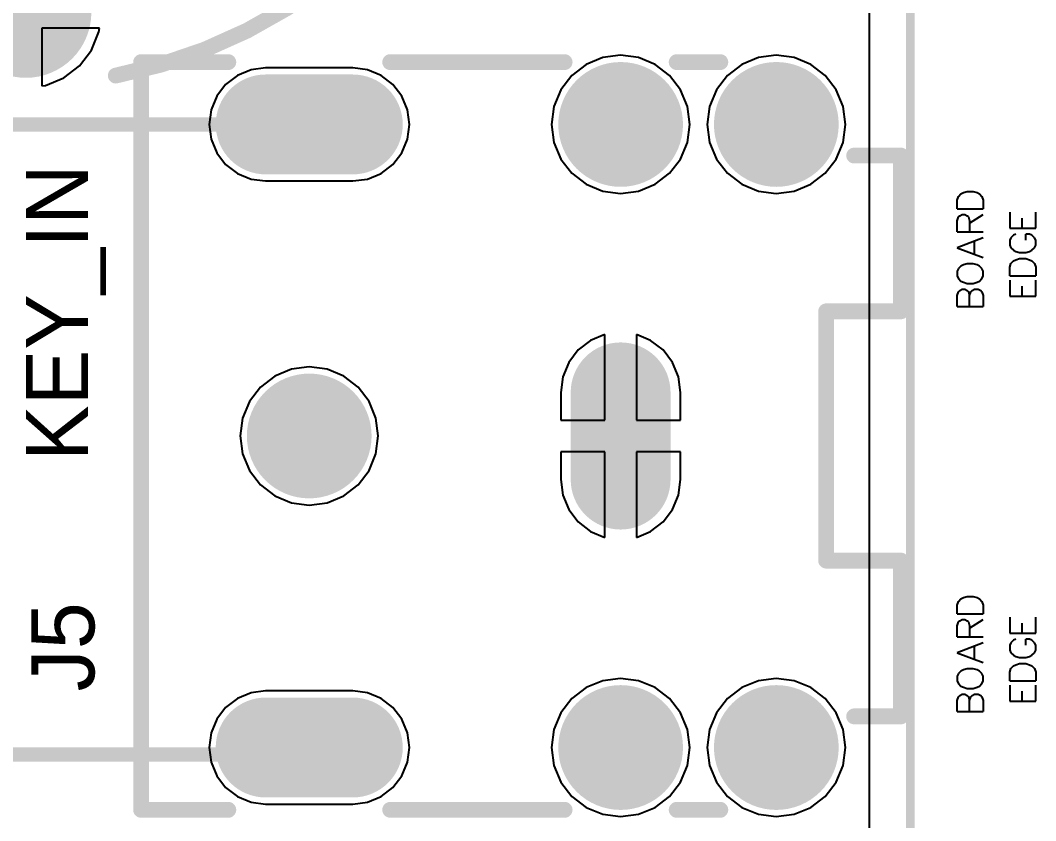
# Model space of a CAD drawing. Header units: millimetres. Extents: x 0 to 7.44, y -3.03 to 0.
# Drawn here: x 6.8 to 7.442, y -1.255 to -0.749 of the extents above; entities that cross this region are included whole.
import ezdxf

# ---------------------------------------------------------------- set-up
doc = ezdxf.new("R2010")
doc.units = ezdxf.units.MM
doc.header["$MEASUREMENT"] = 0
for name, color, linetype in [('BottomLayer', 5, 'Continuous'), ('BottomOverlay', 54, 'Continuous'), ('BottomSolder', 6, 'Continuous'), ('KeepOutLayer', 6, 'Continuous'), ('Mechanical1', 6, 'Continuous'), ('MidLayer1', 16, 'Continuous'), ('MidLayer2', 76, 'Continuous'), ('MultiLayer', 9, 'Continuous'), ('PadHoleLayer', 156, 'Continuous'), ('TopLayer', 1, 'Continuous'), ('TopOverlay', 2, 'Continuous'), ('TopSolder', 216, 'Continuous')]:
    doc.layers.add(name, color=color, linetype=linetype)

# ---------------------------------------------------------------- blocks, each defined once
blk = doc.blocks.new('BR1632A_FA_B_33')
at = {"layer": 'BottomLayer', "const_width": 0.0374}
blk.add_lwpolyline([(0.29739, 0, 1), (0.3348, 0, 1)], format="xyb", close=True, dxfattribs=at)
at = {"layer": 'BottomLayer'}
blk.add_solid([(-0.31973, -0.0374), (-0.24493, -0.0374), (-0.31973, 0.0374), (-0.24493, 0.0374)], dxfattribs=at)
at = {"layer": 'BottomOverlay'}
for p, q in [((-0.35407, 0.00594), (-0.35289, 0.00762)), ((-0.35289, 0.00762), (-0.35144, 0.00908)), ((-0.35144, 0.00908), (-0.34975, 0.01026)), ((-0.34975, 0.01026), (-0.34789, 0.01113)), ((-0.34789, 0.01113), (-0.3459, 0.01166)), ((-0.3459, 0.01166), (-0.34385, 0.01184)), ((-0.34385, 0.01184), (-0.3418, 0.01166)), ((-0.3418, 0.01166), (-0.33981, 0.01113)), ((-0.33981, 0.01113), (-0.33794, 0.01026)), ((-0.33794, 0.01026), (-0.33626, 0.00908)), ((-0.33626, 0.00908), (-0.3348, 0.00762)), ((-0.3348, 0.00762), (-0.33362, 0.00594)), ((-0.35565, 0.00003), (-0.35548, 0.00208)), ((-0.35548, -0.00202), (-0.35565, 0.00003)), ((-0.35548, 0.00208), (-0.35494, 0.00407)), ((-0.35494, 0.00407), (-0.35407, 0.00594)), ((-0.33362, 0.00594), (-0.33275, 0.00407)), ((-0.33275, 0.00407), (-0.33222, 0.00208)), ((-0.33222, 0.00208), (-0.33204, 0.00003)), ((-0.33204, 0.00003), (-0.33222, -0.00202)), ((-0.33204, 0.00003), (-0.33204, 0.00003)), ((-0.35494, -0.00401), (-0.35548, -0.00202)), ((-0.35407, -0.00587), (-0.35494, -0.00401)), ((-0.35289, -0.00756), (-0.35407, -0.00587)), ((-0.33362, -0.00587), (-0.3348, -0.00756)), ((-0.33275, -0.00401), (-0.33362, -0.00587)), ((-0.33222, -0.00202), (-0.33275, -0.00401)), ((-0.35144, -0.00902), (-0.35289, -0.00756)), ((-0.34975, -0.0102), (-0.35144, -0.00902)), ((-0.34789, -0.01107), (-0.34975, -0.0102)), ((-0.3459, -0.0116), (-0.34789, -0.01107)), ((-0.34385, -0.01178), (-0.3459, -0.0116)), ((-0.3418, -0.0116), (-0.34385, -0.01178)), ((-0.33981, -0.01107), (-0.3418, -0.0116)), ((-0.33794, -0.0102), (-0.33981, -0.01107)), ((-0.33626, -0.00902), (-0.33794, -0.0102)), ((-0.3348, -0.00756), (-0.33626, -0.00902))]:
    blk.add_line(p, q, dxfattribs=at)
at = {"layer": 'BottomOverlay', "const_width": 0.01}
for points in [[(-0.26639, 0.06299, -0.354119), (0.04478, 0.31496)], [(0.04297, 0.31496, -0.359037), (0.3561, 0.05684)], [(0.04398, -0.31496, -0.359037), (-0.26638, -0.05912)], [(0.35606, -0.05704, -0.359037), (0.04317, -0.31496)]]:
    blk.add_lwpolyline(points, format="xyb", dxfattribs=at)
at = {"layer": 'BottomOverlay', "const_width": 0.005}
for points in [[(0.04047, 0.31496, 1), (0.04547, 0.31496, 1)], [(0.04228, 0.31496, 1), (0.04728, 0.31496, 1)], [(-0.26889, 0.06299, 1), (-0.26389, 0.06299, 1)], [(0.3536, 0.05684, 1), (0.3586, 0.05684, 1)], [(-0.26888, -0.05912, 1), (-0.26388, -0.05912, 1)], [(0.35356, -0.05704, 1), (0.35856, -0.05704, 1)], [(0.04067, -0.31496, 1), (0.04567, -0.31496, 1)], [(0.04148, -0.31496, 1), (0.04648, -0.31496, 1)]]:
    blk.add_lwpolyline(points, format="xyb", close=True, dxfattribs=at)
at = {"layer": 'BottomSolder', "const_width": 0.0414}
blk.add_lwpolyline([(0.29539, 0, 1), (0.3368, 0, 1)], format="xyb", close=True, dxfattribs=at)
at = {"layer": 'BottomSolder'}
blk.add_solid([(-0.32373, -0.0414), (-0.24093, -0.0414), (-0.32373, 0.0414), (-0.24093, 0.0414)], dxfattribs=at)
at = {"layer": 'MidLayer1', "const_width": 0.0374}
blk.add_lwpolyline([(0.29739, 0, 1), (0.3348, 0, 1)], format="xyb", close=True, dxfattribs=at)
at = {"layer": 'MidLayer1'}
blk.add_solid([(-0.31973, -0.0374), (-0.24493, -0.0374), (-0.31973, 0.0374), (-0.24493, 0.0374)], dxfattribs=at)
at = {"layer": 'MidLayer2', "const_width": 0.0374}
blk.add_lwpolyline([(0.29739, 0, 1), (0.3348, 0, 1)], format="xyb", close=True, dxfattribs=at)
at = {"layer": 'MidLayer2'}
blk.add_solid([(-0.31973, -0.0374), (-0.24493, -0.0374), (-0.31973, 0.0374), (-0.24493, 0.0374)], dxfattribs=at)
at = {"layer": 'MultiLayer', "const_width": 0.0374}
blk.add_lwpolyline([(0.29739, 0, 1), (0.3348, 0, 1)], format="xyb", close=True, dxfattribs=at)
at = {"layer": 'MultiLayer'}
blk.add_solid([(-0.31973, -0.0374), (-0.24493, -0.0374), (-0.31973, 0.0374), (-0.24493, 0.0374)], dxfattribs=at)
at = {"layer": 'PadHoleLayer', "const_width": 0.02165}
for points in [[(-0.29316, 0, 1), (-0.2715, 0, 1)], [(0.30527, 0, 1), (0.32692, 0, 1)]]:
    blk.add_lwpolyline(points, format="xyb", close=True, dxfattribs=at)
at = {"layer": 'TopLayer', "const_width": 0.0374}
blk.add_lwpolyline([(0.29739, 0, 1), (0.3348, 0, 1)], format="xyb", close=True, dxfattribs=at)
at = {"layer": 'TopLayer'}
blk.add_solid([(-0.31973, -0.0374), (-0.24493, -0.0374), (-0.31973, 0.0374), (-0.24493, 0.0374)], dxfattribs=at)
at = {"layer": 'TopSolder', "const_width": 0.0414}
blk.add_lwpolyline([(0.29539, 0, 1), (0.3368, 0, 1)], format="xyb", close=True, dxfattribs=at)
at = {"layer": 'TopSolder'}
blk.add_solid([(-0.32373, -0.0414), (-0.24093, -0.0414), (-0.32373, 0.0414), (-0.24093, 0.0414)], dxfattribs=at)
blk = doc.blocks.new('SJ1_3523N_54')
at = {"layer": 'BottomLayer'}
for points, const_width in [([(-0.13628, 0.19685, 1), (-0.10084, 0.19685, 1)], 0.03543), ([(-0.03785, 0.19685, 1), (-0.00242, 0.19685, 1)], 0.03543), ([(0.13538, 0.19685, 1), (0.16294, 0.19685, 1)], 0.02756), ([(0.1905, 0.19685, 1), (0.21805, 0.19685, 1)], 0.02756), ([(-0.03391, 0.02756, 1), (-0.00635, 0.02756, 1)], 0.02756), ([(0.159, 0, 1), (0.19443, 0, 1)], 0.03543), ([(-0.03391, -0.02756, 1), (-0.00635, -0.02756, 1)], 0.02756), ([(-0.13628, -0.19685, 1), (-0.10084, -0.19685, 1)], 0.03543), ([(-0.03785, -0.19685, 1), (-0.00242, -0.19685, 1)], 0.03543), ([(0.13538, -0.19685, 1), (0.16294, -0.19685, 1)], 0.02756), ([(0.1905, -0.19685, 1), (0.21805, -0.19685, 1)], 0.02756)]:
    blk.add_lwpolyline(points, format="xyb", close=True, dxfattribs=dict(at, const_width=const_width))
at = {"layer": 'BottomLayer', "const_width": 0.05512}
for points in [[(0.20428, 0.19685), (0.14916, 0.19685)], [(-0.02013, 0.02756), (-0.02013, -0.02756)], [(0.20428, -0.19685), (0.14916, -0.19685)]]:
    blk.add_lwpolyline(points, dxfattribs=at)
at = {"layer": 'BottomSolder'}
for points, const_width in [([(-0.13828, 0.19685, 1), (-0.09884, 0.19685, 1)], 0.03943), ([(-0.03985, 0.19685, 1), (-0.00042, 0.19685, 1)], 0.03943), ([(0.13338, 0.19685, 1), (0.16494, 0.19685, 1)], 0.03156), ([(0.1885, 0.19685, 1), (0.22006, 0.19685, 1)], 0.03156), ([(-0.03591, 0.02756, 1), (-0.00435, 0.02756, 1)], 0.03156), ([(0.157, 0, 1), (0.19643, 0, 1)], 0.03943), ([(-0.03591, -0.02756, 1), (-0.00435, -0.02756, 1)], 0.03156), ([(-0.13828, -0.19685, 1), (-0.09884, -0.19685, 1)], 0.03943), ([(-0.03985, -0.19685, 1), (-0.00042, -0.19685, 1)], 0.03943), ([(0.13338, -0.19685, 1), (0.16494, -0.19685, 1)], 0.03156), ([(0.1885, -0.19685, 1), (0.22006, -0.19685, 1)], 0.03156)]:
    blk.add_lwpolyline(points, format="xyb", close=True, dxfattribs=dict(at, const_width=const_width))
at = {"layer": 'BottomSolder', "const_width": 0.06312}
for points in [[(0.20428, 0.19685), (0.14916, 0.19685)], [(-0.02013, 0.02756), (-0.02013, -0.02756)], [(0.20428, -0.19685), (0.14916, -0.19685)]]:
    blk.add_lwpolyline(points, dxfattribs=at)
at = {"layer": 'Mechanical1'}
for p, q in [((-0.23295, 0.17414), (-0.24935, 0.17414)), ((-0.24935, 0.16711), (-0.24935, 0.17414)), ((-0.24076, 0.17414), (-0.24076, 0.16711)), ((-0.23295, 0.17414), (-0.23295, 0.16711)), ((-0.26612, 0.16754), (-0.28252, 0.16754)), ((-0.28252, 0.16754), (-0.28252, 0.15739)), ((-0.27393, 0.16754), (-0.27393, 0.1613)), ((-0.26612, 0.15739), (-0.26612, 0.16754)), ((-0.24857, 0.16477), (-0.24935, 0.16711)), ((-0.24076, 0.16711), (-0.24154, 0.16477)), ((-0.23998, 0.16477), (-0.24076, 0.16711)), ((-0.23295, 0.16711), (-0.23373, 0.16477)), ((-0.24779, 0.16399), (-0.24857, 0.16477)), ((-0.24623, 0.16321), (-0.24779, 0.16399)), ((-0.24389, 0.16321), (-0.24623, 0.16321)), ((-0.24232, 0.16399), (-0.24389, 0.16321)), ((-0.24154, 0.16477), (-0.24232, 0.16399)), ((-0.2392, 0.16399), (-0.23998, 0.16477)), ((-0.23764, 0.16321), (-0.2392, 0.16399)), ((-0.23608, 0.16321), (-0.23764, 0.16321)), ((-0.23451, 0.16399), (-0.23608, 0.16321)), ((-0.23373, 0.16477), (-0.23451, 0.16399)), ((-0.26612, 0.15466), (-0.28252, 0.15466)), ((-0.28252, 0.14919), (-0.28252, 0.15466)), ((-0.26612, 0.15466), (-0.26612, 0.14919)), ((-0.24857, 0.15641), (-0.24935, 0.15485)), ((-0.24935, 0.15485), (-0.24935, 0.15173)), ((-0.24701, 0.15798), (-0.24857, 0.15641)), ((-0.24545, 0.15876), (-0.24701, 0.15798)), ((-0.2431, 0.15954), (-0.24545, 0.15876)), ((-0.2392, 0.15954), (-0.2431, 0.15954)), ((-0.23686, 0.15876), (-0.2392, 0.15954)), ((-0.23529, 0.15798), (-0.23686, 0.15876)), ((-0.23373, 0.15641), (-0.23529, 0.15798)), ((-0.23295, 0.15485), (-0.23373, 0.15641)), ((-0.23295, 0.15173), (-0.23295, 0.15485)), ((-0.28174, 0.14685), (-0.28252, 0.14919)), ((-0.26612, 0.14919), (-0.2669, 0.14685)), ((-0.24935, 0.15173), (-0.24857, 0.15017)), ((-0.24857, 0.15017), (-0.24701, 0.1486)), ((-0.24701, 0.1486), (-0.24545, 0.14782)), ((-0.24545, 0.14782), (-0.2431, 0.14704)), ((-0.2392, 0.14704), (-0.23686, 0.14782)), ((-0.23686, 0.14782), (-0.23529, 0.1486)), ((-0.23529, 0.1486), (-0.23373, 0.15017)), ((-0.23373, 0.15017), (-0.23295, 0.15173)), ((-0.28018, 0.14529), (-0.28174, 0.14685)), ((-0.27862, 0.1445), (-0.28018, 0.14529)), ((-0.27627, 0.14372), (-0.27862, 0.1445)), ((-0.27237, 0.14372), (-0.27627, 0.14372)), ((-0.27003, 0.1445), (-0.27237, 0.14372)), ((-0.26846, 0.14529), (-0.27003, 0.1445)), ((-0.2669, 0.14685), (-0.26846, 0.14529)), ((-0.23295, 0.13697), (-0.24935, 0.14321)), ((-0.2431, 0.14704), (-0.2392, 0.14704)), ((-0.28174, 0.13693), (-0.28252, 0.13537)), ((-0.28252, 0.13537), (-0.28252, 0.13224)), ((-0.28018, 0.13849), (-0.28174, 0.13693)), ((-0.27862, 0.13927), (-0.28018, 0.13849)), ((-0.27627, 0.14005), (-0.27862, 0.13927)), ((-0.27237, 0.14005), (-0.27627, 0.14005)), ((-0.27003, 0.13927), (-0.27237, 0.14005)), ((-0.26846, 0.13849), (-0.27003, 0.13927)), ((-0.2669, 0.13693), (-0.26846, 0.13849)), ((-0.26612, 0.13537), (-0.2669, 0.13693)), ((-0.26612, 0.13224), (-0.26612, 0.13537)), ((-0.24935, 0.13072), (-0.23295, 0.13697)), ((-0.24389, 0.14087), (-0.24389, 0.13306)), ((-0.28252, 0.13224), (-0.28174, 0.13068)), ((-0.28174, 0.13068), (-0.28018, 0.12912)), ((-0.28018, 0.12912), (-0.27862, 0.12834)), ((-0.27627, 0.13224), (-0.27627, 0.12834)), ((-0.27003, 0.12834), (-0.26846, 0.12912)), ((-0.26846, 0.12912), (-0.2669, 0.13068)), ((-0.2669, 0.13068), (-0.26612, 0.13224)), ((-0.26612, 0.12459), (-0.28252, 0.12459)), ((-0.28252, 0.12459), (-0.28252, 0.11444)), ((-0.27862, 0.12834), (-0.27627, 0.12834)), ((-0.27393, 0.12459), (-0.27393, 0.11834)), ((-0.26612, 0.11444), (-0.26612, 0.12459)), ((-0.23295, 0.12689), (-0.24935, 0.12689)), ((-0.24076, 0.11986), (-0.24076, 0.12689)), ((-0.23295, 0.12689), (-0.23295, 0.11986)), ((-0.24076, 0.12142), (-0.24935, 0.11596)), ((-0.23998, 0.11752), (-0.24076, 0.11986)), ((-0.2392, 0.11674), (-0.23998, 0.11752)), ((-0.23764, 0.11596), (-0.2392, 0.11674)), ((-0.23608, 0.11596), (-0.23764, 0.11596)), ((-0.23451, 0.11674), (-0.23608, 0.11596)), ((-0.23373, 0.11752), (-0.23451, 0.11674)), ((-0.23295, 0.11986), (-0.23373, 0.11752)), ((-0.23295, 0.11229), (-0.24935, 0.11229)), ((-0.24935, 0.10682), (-0.24935, 0.11229)), ((-0.23295, 0.11229), (-0.23295, 0.10682)), ((-0.24857, 0.10448), (-0.24935, 0.10682)), ((-0.24701, 0.10291), (-0.24857, 0.10448)), ((-0.24545, 0.10213), (-0.24701, 0.10291)), ((-0.23529, 0.10291), (-0.23686, 0.10213)), ((-0.23373, 0.10448), (-0.23529, 0.10291)), ((-0.23295, 0.10682), (-0.23373, 0.10448)), ((-0.2431, 0.10135), (-0.24545, 0.10213)), ((-0.2392, 0.10135), (-0.2431, 0.10135)), ((-0.23686, 0.10213), (-0.2392, 0.10135)), ((-0.23295, -0.08175), (-0.24935, -0.08175)), ((-0.24935, -0.08878), (-0.24935, -0.08175)), ((-0.24076, -0.08175), (-0.24076, -0.08878)), ((-0.23295, -0.08175), (-0.23295, -0.08878)), ((-0.26612, -0.08835), (-0.28252, -0.08835)), ((-0.28252, -0.08835), (-0.28252, -0.09851)), ((-0.27393, -0.08835), (-0.27393, -0.0946)), ((-0.26612, -0.09851), (-0.26612, -0.08835)), ((-0.24857, -0.09113), (-0.24935, -0.08878)), ((-0.24076, -0.08878), (-0.24154, -0.09113)), ((-0.23998, -0.09113), (-0.24076, -0.08878)), ((-0.23295, -0.08878), (-0.23373, -0.09113)), ((-0.24779, -0.09191), (-0.24857, -0.09113)), ((-0.24623, -0.09269), (-0.24779, -0.09191)), ((-0.24389, -0.09269), (-0.24623, -0.09269)), ((-0.24232, -0.09191), (-0.24389, -0.09269)), ((-0.24154, -0.09113), (-0.24232, -0.09191)), ((-0.2392, -0.09191), (-0.23998, -0.09113)), ((-0.23764, -0.09269), (-0.2392, -0.09191)), ((-0.23608, -0.09269), (-0.23764, -0.09269)), ((-0.23451, -0.09191), (-0.23608, -0.09269)), ((-0.23373, -0.09113), (-0.23451, -0.09191)), ((-0.26612, -0.10124), (-0.28252, -0.10124)), ((-0.28252, -0.10671), (-0.28252, -0.10124)), ((-0.26612, -0.10124), (-0.26612, -0.10671)), ((-0.24857, -0.09948), (-0.24935, -0.10105)), ((-0.24935, -0.10105), (-0.24935, -0.10417)), ((-0.24701, -0.09792), (-0.24857, -0.09948)), ((-0.24545, -0.09714), (-0.24701, -0.09792)), ((-0.2431, -0.09636), (-0.24545, -0.09714)), ((-0.2392, -0.09636), (-0.2431, -0.09636)), ((-0.23686, -0.09714), (-0.2392, -0.09636)), ((-0.23529, -0.09792), (-0.23686, -0.09714)), ((-0.23373, -0.09948), (-0.23529, -0.09792)), ((-0.23295, -0.10105), (-0.23373, -0.09948)), ((-0.23295, -0.10417), (-0.23295, -0.10105)), ((-0.28174, -0.10905), (-0.28252, -0.10671)), ((-0.28018, -0.11061), (-0.28174, -0.10905)), ((-0.2669, -0.10905), (-0.26846, -0.11061)), ((-0.26612, -0.10671), (-0.2669, -0.10905)), ((-0.24935, -0.10417), (-0.24857, -0.10573)), ((-0.24857, -0.10573), (-0.24701, -0.10729)), ((-0.24701, -0.10729), (-0.24545, -0.10808)), ((-0.24545, -0.10808), (-0.2431, -0.10886)), ((-0.2431, -0.10886), (-0.2392, -0.10886)), ((-0.2392, -0.10886), (-0.23686, -0.10808)), ((-0.23686, -0.10808), (-0.23529, -0.10729)), ((-0.23529, -0.10729), (-0.23373, -0.10573)), ((-0.23373, -0.10573), (-0.23295, -0.10417)), ((-0.27862, -0.11139), (-0.28018, -0.11061)), ((-0.27627, -0.11217), (-0.27862, -0.11139)), ((-0.27237, -0.11217), (-0.27627, -0.11217)), ((-0.27003, -0.11139), (-0.27237, -0.11217)), ((-0.26846, -0.11061), (-0.27003, -0.11139)), ((-0.23295, -0.11893), (-0.24935, -0.11268)), ((-0.24389, -0.11503), (-0.24389, -0.12284)), ((-0.28174, -0.11897), (-0.28252, -0.12053)), ((-0.28252, -0.12053), (-0.28252, -0.12366)), ((-0.28018, -0.11741), (-0.28174, -0.11897)), ((-0.27862, -0.11663), (-0.28018, -0.11741)), ((-0.27627, -0.11584), (-0.27862, -0.11663)), ((-0.27237, -0.11584), (-0.27627, -0.11584)), ((-0.27003, -0.11663), (-0.27237, -0.11584)), ((-0.26846, -0.11741), (-0.27003, -0.11663)), ((-0.2669, -0.11897), (-0.26846, -0.11741)), ((-0.26612, -0.12053), (-0.2669, -0.11897)), ((-0.26612, -0.12366), (-0.26612, -0.12053)), ((-0.24935, -0.12518), (-0.23295, -0.11893)), ((-0.28252, -0.12366), (-0.28174, -0.12522)), ((-0.28174, -0.12522), (-0.28018, -0.12678)), ((-0.28018, -0.12678), (-0.27862, -0.12756)), ((-0.27862, -0.12756), (-0.27627, -0.12756)), ((-0.27627, -0.12366), (-0.27627, -0.12756)), ((-0.27003, -0.12756), (-0.26846, -0.12678)), ((-0.26846, -0.12678), (-0.2669, -0.12522)), ((-0.2669, -0.12522), (-0.26612, -0.12366)), ((-0.26612, -0.13131), (-0.28252, -0.13131)), ((-0.28252, -0.13131), (-0.28252, -0.14146)), ((-0.27393, -0.13131), (-0.27393, -0.13756)), ((-0.26612, -0.14146), (-0.26612, -0.13131)), ((-0.23295, -0.12901), (-0.24935, -0.12901)), ((-0.24076, -0.13447), (-0.24935, -0.13994)), ((-0.24076, -0.13604), (-0.24076, -0.12901)), ((-0.23295, -0.12901), (-0.23295, -0.13604)), ((-0.23998, -0.13838), (-0.24076, -0.13604)), ((-0.2392, -0.13916), (-0.23998, -0.13838)), ((-0.23764, -0.13994), (-0.2392, -0.13916)), ((-0.23608, -0.13994), (-0.23764, -0.13994)), ((-0.23451, -0.13916), (-0.23608, -0.13994)), ((-0.23373, -0.13838), (-0.23451, -0.13916)), ((-0.23295, -0.13604), (-0.23373, -0.13838)), ((-0.23295, -0.14361), (-0.24935, -0.14361)), ((-0.24935, -0.14908), (-0.24935, -0.14361)), ((-0.23295, -0.14361), (-0.23295, -0.14908)), ((-0.24857, -0.15142), (-0.24935, -0.14908)), ((-0.24701, -0.15298), (-0.24857, -0.15142)), ((-0.24545, -0.15376), (-0.24701, -0.15298)), ((-0.2431, -0.15455), (-0.24545, -0.15376)), ((-0.23686, -0.15376), (-0.2392, -0.15455)), ((-0.23529, -0.15298), (-0.23686, -0.15376)), ((-0.23373, -0.15142), (-0.23529, -0.15298)), ((-0.23295, -0.14908), (-0.23373, -0.15142)), ((-0.2392, -0.15455), (-0.2431, -0.15455))]:
    blk.add_line(p, q, dxfattribs=at)
at = {"layer": 'Mechanical1', "const_width": 0.01}
for points in [[(-0.19732, 0.17717), (-0.19732, 0.07876)], [(-0.15006, 0.07876), (-0.19732, 0.07876)], [(-0.15006, 0.07876), (-0.15006, -0.07876)], [(-0.19732, -0.07876), (-0.19732, -0.17717)], [(-0.15006, -0.07876), (-0.19732, -0.07876)]]:
    blk.add_lwpolyline(points, dxfattribs=at)
at = {"layer": 'Mechanical1', "const_width": 0.005}
for points in [[(-0.19982, 0.17717, 1), (-0.19482, 0.17717, 1)], [(-0.19982, 0.07876, 1), (-0.19482, 0.07876, 1)], [(-0.19982, 0.07876, 1), (-0.19482, 0.07876, 1)], [(-0.15256, 0.07876, 1), (-0.14756, 0.07876, 1)], [(-0.15256, 0.07876, 1), (-0.14756, 0.07876, 1)], [(-0.19982, -0.07876, 1), (-0.19482, -0.07876, 1)], [(-0.19982, -0.07876, 1), (-0.19482, -0.07876, 1)], [(-0.15256, -0.07876, 1), (-0.14756, -0.07876, 1)], [(-0.15256, -0.07876, 1), (-0.14756, -0.07876, 1)], [(-0.19982, -0.17717, 1), (-0.19482, -0.17717, 1)]]:
    blk.add_lwpolyline(points, format="xyb", close=True, dxfattribs=at)
at = {"layer": 'MidLayer1'}
for points, const_width in [([(-0.13628, 0.19685, 1), (-0.10084, 0.19685, 1)], 0.03543), ([(-0.03785, 0.19685, 1), (-0.00242, 0.19685, 1)], 0.03543), ([(0.13538, 0.19685, 1), (0.16294, 0.19685, 1)], 0.02756), ([(0.1905, 0.19685, 1), (0.21805, 0.19685, 1)], 0.02756), ([(-0.03391, 0.02756, 1), (-0.00635, 0.02756, 1)], 0.02756), ([(0.159, 0, 1), (0.19443, 0, 1)], 0.03543), ([(-0.03391, -0.02756, 1), (-0.00635, -0.02756, 1)], 0.02756), ([(-0.13628, -0.19685, 1), (-0.10084, -0.19685, 1)], 0.03543), ([(-0.03785, -0.19685, 1), (-0.00242, -0.19685, 1)], 0.03543), ([(0.13538, -0.19685, 1), (0.16294, -0.19685, 1)], 0.02756), ([(0.1905, -0.19685, 1), (0.21805, -0.19685, 1)], 0.02756)]:
    blk.add_lwpolyline(points, format="xyb", close=True, dxfattribs=dict(at, const_width=const_width))
at = {"layer": 'MidLayer1', "const_width": 0.05512}
for points in [[(0.20428, 0.19685), (0.14916, 0.19685)], [(-0.02013, 0.02756), (-0.02013, -0.02756)], [(0.20428, -0.19685), (0.14916, -0.19685)]]:
    blk.add_lwpolyline(points, dxfattribs=at)
at = {"layer": 'MidLayer2'}
for points, const_width in [([(-0.13628, 0.19685, 1), (-0.10084, 0.19685, 1)], 0.03543), ([(-0.03785, 0.19685, 1), (-0.00242, 0.19685, 1)], 0.03543), ([(0.13538, 0.19685, 1), (0.16294, 0.19685, 1)], 0.02756), ([(0.1905, 0.19685, 1), (0.21805, 0.19685, 1)], 0.02756), ([(-0.03391, 0.02756, 1), (-0.00635, 0.02756, 1)], 0.02756), ([(0.159, 0, 1), (0.19443, 0, 1)], 0.03543), ([(-0.03391, -0.02756, 1), (-0.00635, -0.02756, 1)], 0.02756), ([(-0.13628, -0.19685, 1), (-0.10084, -0.19685, 1)], 0.03543), ([(-0.03785, -0.19685, 1), (-0.00242, -0.19685, 1)], 0.03543), ([(0.13538, -0.19685, 1), (0.16294, -0.19685, 1)], 0.02756), ([(0.1905, -0.19685, 1), (0.21805, -0.19685, 1)], 0.02756)]:
    blk.add_lwpolyline(points, format="xyb", close=True, dxfattribs=dict(at, const_width=const_width))
at = {"layer": 'MidLayer2', "const_width": 0.05512}
for points in [[(0.20428, 0.19685), (0.14916, 0.19685)], [(-0.02013, 0.02756), (-0.02013, -0.02756)], [(0.20428, -0.19685), (0.14916, -0.19685)]]:
    blk.add_lwpolyline(points, dxfattribs=at)
at = {"layer": 'MultiLayer'}
for points, const_width in [([(-0.13628, 0.19685, 1), (-0.10084, 0.19685, 1)], 0.03543), ([(-0.03785, 0.19685, 1), (-0.00242, 0.19685, 1)], 0.03543), ([(0.13538, 0.19685, 1), (0.16294, 0.19685, 1)], 0.02756), ([(0.1905, 0.19685, 1), (0.21805, 0.19685, 1)], 0.02756), ([(-0.03391, 0.02756, 1), (-0.00635, 0.02756, 1)], 0.02756), ([(0.159, 0, 1), (0.19443, 0, 1)], 0.03543), ([(-0.03391, -0.02756, 1), (-0.00635, -0.02756, 1)], 0.02756), ([(-0.13628, -0.19685, 1), (-0.10084, -0.19685, 1)], 0.03543), ([(-0.03785, -0.19685, 1), (-0.00242, -0.19685, 1)], 0.03543), ([(0.13538, -0.19685, 1), (0.16294, -0.19685, 1)], 0.02756), ([(0.1905, -0.19685, 1), (0.21805, -0.19685, 1)], 0.02756)]:
    blk.add_lwpolyline(points, format="xyb", close=True, dxfattribs=dict(at, const_width=const_width))
at = {"layer": 'MultiLayer', "const_width": 0.05512}
for points in [[(0.20428, 0.19685), (0.14916, 0.19685)], [(-0.02013, 0.02756), (-0.02013, -0.02756)], [(0.20428, -0.19685), (0.14916, -0.19685)]]:
    blk.add_lwpolyline(points, dxfattribs=at)
at = {"layer": 'PadHoleLayer'}
for points, const_width in [([(-0.13037, 0.19685, 1), (-0.10675, 0.19685, 1)], 0.02362), ([(-0.03194, 0.19685, 1), (-0.00832, 0.19685, 1)], 0.02362), ([(0.16884, 0.19685, 1), (0.18459, 0.19685, 1)], 0.01575), ([(0.16491, 0, 1), (0.18853, 0, 1)], 0.02362), ([(-0.02801, 0, 1), (-0.01226, 0, 1)], 0.01575), ([(-0.13037, -0.19685, 1), (-0.10675, -0.19685, 1)], 0.02362), ([(-0.03194, -0.19685, 1), (-0.00832, -0.19685, 1)], 0.02362), ([(0.16884, -0.19685, 1), (0.18459, -0.19685, 1)], 0.01575)]:
    blk.add_lwpolyline(points, format="xyb", close=True, dxfattribs=dict(at, const_width=const_width))
at = {"layer": 'TopLayer'}
for points, const_width in [([(-0.13628, 0.19685, 1), (-0.10084, 0.19685, 1)], 0.03543), ([(-0.03785, 0.19685, 1), (-0.00242, 0.19685, 1)], 0.03543), ([(0.13538, 0.19685, 1), (0.16294, 0.19685, 1)], 0.02756), ([(0.1905, 0.19685, 1), (0.21805, 0.19685, 1)], 0.02756), ([(-0.03391, 0.02756, 1), (-0.00635, 0.02756, 1)], 0.02756), ([(0.159, 0, 1), (0.19443, 0, 1)], 0.03543), ([(-0.03391, -0.02756, 1), (-0.00635, -0.02756, 1)], 0.02756), ([(-0.13628, -0.19685, 1), (-0.10084, -0.19685, 1)], 0.03543), ([(-0.03785, -0.19685, 1), (-0.00242, -0.19685, 1)], 0.03543), ([(0.13538, -0.19685, 1), (0.16294, -0.19685, 1)], 0.02756), ([(0.1905, -0.19685, 1), (0.21805, -0.19685, 1)], 0.02756)]:
    blk.add_lwpolyline(points, format="xyb", close=True, dxfattribs=dict(at, const_width=const_width))
at = {"layer": 'TopLayer', "const_width": 0.05512}
for points in [[(0.20428, 0.19685), (0.14916, 0.19685)], [(-0.02013, 0.02756), (-0.02013, -0.02756)], [(0.20428, -0.19685), (0.14916, -0.19685)]]:
    blk.add_lwpolyline(points, dxfattribs=at)
at = {"layer": 'TopOverlay', "const_width": 0.01}
for points in [[(-0.05558, 0.23622), (-0.08315, 0.23622)], [(0.12554, 0.23622), (0.01528, 0.23622)], [(0.28301, 0.23622), (0.22788, 0.23622)], [(0.28301, 0.23622), (0.28301, -0.23622)], [(-0.19732, 0.17717), (-0.19732, 0.11811)], [(-0.16777, 0.17717), (-0.19732, 0.17717)], [(-0.19732, -0.11811), (-0.19732, -0.17717)], [(-0.16777, -0.17717), (-0.19732, -0.17717)], [(-0.05558, -0.23622), (-0.08315, -0.23622)], [(0.12554, -0.23622), (0.01528, -0.23622)], [(0.28301, -0.23622), (0.22788, -0.23622)]]:
    blk.add_lwpolyline(points, dxfattribs=at)
at = {"layer": 'TopOverlay', "const_width": 0.005}
for points in [[(-0.08565, 0.23622, 1), (-0.08065, 0.23622, 1)], [(-0.05808, 0.23622, 1), (-0.05308, 0.23622, 1)], [(0.01278, 0.23622, 1), (0.01778, 0.23622, 1)], [(0.12304, 0.23622, 1), (0.12804, 0.23622, 1)], [(0.22538, 0.23622, 1), (0.23038, 0.23622, 1)], [(0.28051, 0.23622, 1), (0.28551, 0.23622, 1)], [(0.28051, 0.23622, 1), (0.28551, 0.23622, 1)], [(-0.19982, 0.17717, 1), (-0.19482, 0.17717, 1)], [(-0.19982, 0.17717, 1), (-0.19482, 0.17717, 1)], [(-0.17027, 0.17717, 1), (-0.16527, 0.17717, 1)], [(-0.19982, 0.11811, 1), (-0.19482, 0.11811, 1)], [(-0.19982, -0.11811, 1), (-0.19482, -0.11811, 1)], [(-0.19982, -0.17717, 1), (-0.19482, -0.17717, 1)], [(-0.19982, -0.17717, 1), (-0.19482, -0.17717, 1)], [(-0.17027, -0.17717, 1), (-0.16527, -0.17717, 1)], [(-0.08565, -0.23622, 1), (-0.08065, -0.23622, 1)], [(-0.05808, -0.23622, 1), (-0.05308, -0.23622, 1)], [(0.01278, -0.23622, 1), (0.01778, -0.23622, 1)], [(0.12304, -0.23622, 1), (0.12804, -0.23622, 1)], [(0.22538, -0.23622, 1), (0.23038, -0.23622, 1)], [(0.28051, -0.23622, 1), (0.28551, -0.23622, 1)], [(0.28051, -0.23622, 1), (0.28551, -0.23622, 1)]]:
    blk.add_lwpolyline(points, format="xyb", close=True, dxfattribs=at)
at = {"layer": 'TopSolder'}
for points, const_width in [([(-0.13828, 0.19685, 1), (-0.09884, 0.19685, 1)], 0.03943), ([(-0.03985, 0.19685, 1), (-0.00042, 0.19685, 1)], 0.03943), ([(0.13338, 0.19685, 1), (0.16494, 0.19685, 1)], 0.03156), ([(0.1885, 0.19685, 1), (0.22006, 0.19685, 1)], 0.03156), ([(-0.03591, 0.02756, 1), (-0.00435, 0.02756, 1)], 0.03156), ([(0.157, 0, 1), (0.19643, 0, 1)], 0.03943), ([(-0.03591, -0.02756, 1), (-0.00435, -0.02756, 1)], 0.03156), ([(-0.13828, -0.19685, 1), (-0.09884, -0.19685, 1)], 0.03943), ([(-0.03985, -0.19685, 1), (-0.00042, -0.19685, 1)], 0.03943), ([(0.13338, -0.19685, 1), (0.16494, -0.19685, 1)], 0.03156), ([(0.1885, -0.19685, 1), (0.22006, -0.19685, 1)], 0.03156)]:
    blk.add_lwpolyline(points, format="xyb", close=True, dxfattribs=dict(at, const_width=const_width))
at = {"layer": 'TopSolder', "const_width": 0.06312}
for points in [[(0.20428, 0.19685), (0.14916, 0.19685)], [(-0.02013, 0.02756), (-0.02013, -0.02756)], [(0.20428, -0.19685), (0.14916, -0.19685)]]:
    blk.add_lwpolyline(points, dxfattribs=at)

msp = doc.modelspace()

# ---------------------------------------------------------------- linework, layer by layer
at = {"layer": 'BottomLayer'}
for p, q in [((7.33622, -0.02598), (7.33622, -3.00551)), ((6.84964, -0.75409), (6.81315, -0.75409)), ((6.81315, -0.75409), (6.81315, -0.79059)), ((6.84455, -0.768), (6.84933, -0.75647)), ((6.84933, -0.75647), (6.84964, -0.75409)), ((6.83696, -0.7779), (6.84455, -0.768)), ((7.16783, -0.77277), (7.15729, -0.77713)), ((7.17913, -0.77128), (7.16783, -0.77277)), ((7.19044, -0.77277), (7.17913, -0.77128)), ((7.20097, -0.77713), (7.19044, -0.77277)), ((7.26625, -0.77277), (7.25572, -0.77713)), ((7.27756, -0.77128), (7.26625, -0.77277)), ((7.28886, -0.77277), (7.27756, -0.77128)), ((7.2994, -0.77713), (7.28886, -0.77277)), ((6.82705, -0.7855), (6.83696, -0.7779)), ((6.94547, -0.78044), (6.93686, -0.78401)), ((6.95472, -0.77922), (6.94547, -0.78044)), ((7.00984, -0.77922), (6.95472, -0.77922)), ((7.01909, -0.78044), (7.00984, -0.77922)), ((7.02771, -0.78401), (7.01909, -0.78044)), ((7.15729, -0.77713), (7.14825, -0.78407)), ((7.21002, -0.78407), (7.20097, -0.77713)), ((7.25572, -0.77713), (7.24667, -0.78407)), ((7.30845, -0.78407), (7.2994, -0.77713)), ((6.81552, -0.79028), (6.82705, -0.7855)), ((6.93686, -0.78401), (6.92945, -0.78969)), ((7.03511, -0.78969), (7.02771, -0.78401)), ((7.14825, -0.78407), (7.14131, -0.79312)), ((7.21696, -0.79312), (7.21002, -0.78407)), ((7.24667, -0.78407), (7.23973, -0.79312)), ((7.31539, -0.79312), (7.30845, -0.78407)), ((6.81315, -0.79059), (6.81552, -0.79028)), ((6.92945, -0.78969), (6.92377, -0.79709)), ((7.04079, -0.79709), (7.03511, -0.78969)), ((7.14131, -0.79312), (7.13694, -0.80366)), ((7.22133, -0.80366), (7.21696, -0.79312)), ((7.23973, -0.79312), (7.23537, -0.80366)), ((7.31975, -0.80366), (7.31539, -0.79312)), ((6.92377, -0.79709), (6.9202, -0.80571)), ((7.04436, -0.80571), (7.04079, -0.79709)), ((6.9202, -0.80571), (6.91899, -0.81496)), ((7.04558, -0.81496), (7.04436, -0.80571)), ((7.13694, -0.80366), (7.13545, -0.81496)), ((7.22281, -0.81496), (7.22133, -0.80366)), ((7.23537, -0.80366), (7.23388, -0.81496)), ((7.32124, -0.81496), (7.31975, -0.80366)), ((6.91899, -0.81496), (6.9202, -0.82421)), ((7.04436, -0.82421), (7.04558, -0.81496)), ((7.13545, -0.81496), (7.13694, -0.82627)), ((7.22133, -0.82627), (7.22281, -0.81496)), ((7.23388, -0.81496), (7.23537, -0.82627)), ((7.31975, -0.82627), (7.32124, -0.81496)), ((6.9202, -0.82421), (6.92377, -0.83283)), ((7.04079, -0.83283), (7.04436, -0.82421)), ((7.13694, -0.82627), (7.14131, -0.8368)), ((7.21696, -0.8368), (7.22133, -0.82627)), ((7.23537, -0.82627), (7.23973, -0.8368)), ((7.31539, -0.8368), (7.31975, -0.82627)), ((6.92377, -0.83283), (6.92945, -0.84023)), ((7.03511, -0.84023), (7.04079, -0.83283)), ((6.92945, -0.84023), (6.93686, -0.84591)), ((7.02771, -0.84591), (7.03511, -0.84023)), ((7.14131, -0.8368), (7.14825, -0.84585)), ((7.21002, -0.84585), (7.21696, -0.8368)), ((7.23973, -0.8368), (7.24667, -0.84585)), ((7.30845, -0.84585), (7.31539, -0.8368)), ((6.93686, -0.84591), (6.94547, -0.84948)), ((7.01909, -0.84948), (7.02771, -0.84591)), ((7.14825, -0.84585), (7.15729, -0.85279)), ((7.20097, -0.85279), (7.21002, -0.84585)), ((7.24667, -0.84585), (7.25572, -0.85279)), ((7.2994, -0.85279), (7.30845, -0.84585)), ((6.94547, -0.84948), (6.95472, -0.8507)), ((6.95472, -0.8507), (7.00984, -0.8507)), ((7.00984, -0.8507), (7.01909, -0.84948)), ((7.15729, -0.85279), (7.16783, -0.85715)), ((7.19044, -0.85715), (7.20097, -0.85279)), ((7.25572, -0.85279), (7.26625, -0.85715)), ((7.28886, -0.85715), (7.2994, -0.85279)), ((7.16783, -0.85715), (7.17913, -0.85864)), ((7.17913, -0.85864), (7.19044, -0.85715)), ((7.26625, -0.85715), (7.27756, -0.85864)), ((7.27756, -0.85864), (7.28886, -0.85715)), ((7.16913, -0.94774), (7.16019, -0.95144)), ((7.16913, -1.00181), (7.16913, -0.94774)), ((7.19808, -0.95144), (7.18913, -0.94774)), ((7.18913, -0.94774), (7.18913, -1.00181)), ((7.16019, -0.95144), (7.15235, -0.95746)), ((7.20592, -0.95746), (7.19808, -0.95144)), ((7.15235, -0.95746), (7.14633, -0.96531)), ((7.21194, -0.96531), (7.20592, -0.95746)), ((6.98228, -0.96813), (6.97098, -0.96962)), ((6.99359, -0.96962), (6.98228, -0.96813)), ((7.14633, -0.96531), (7.14254, -0.97445)), ((7.21573, -0.97445), (7.21194, -0.96531)), ((6.96044, -0.97398), (6.9514, -0.98092)), ((6.97098, -0.96962), (6.96044, -0.97398)), ((7.00412, -0.97398), (6.99359, -0.96962)), ((7.01317, -0.98092), (7.00412, -0.97398)), ((7.14254, -0.97445), (7.14125, -0.98425)), ((7.21702, -0.98425), (7.21573, -0.97445)), ((6.9514, -0.98092), (6.94445, -0.98997)), ((7.02011, -0.98997), (7.01317, -0.98092)), ((7.14125, -0.98425), (7.14125, -1.00181)), ((7.21702, -1.00181), (7.21702, -0.98425)), ((6.94445, -0.98997), (6.94009, -1.00051)), ((7.02448, -1.00051), (7.02011, -0.98997)), ((6.94009, -1.00051), (6.9386, -1.01181)), ((7.02596, -1.01181), (7.02448, -1.00051)), ((7.14125, -1.00181), (7.16913, -1.00181)), ((7.18913, -1.00181), (7.21702, -1.00181)), ((6.9386, -1.01181), (6.94009, -1.02312)), ((7.02448, -1.02312), (7.02596, -1.01181)), ((6.94009, -1.02312), (6.94445, -1.03365)), ((7.02011, -1.03365), (7.02448, -1.02312)), ((7.16913, -1.02181), (7.14125, -1.02181)), ((7.14125, -1.02181), (7.14125, -1.03937)), ((7.16913, -1.07588), (7.16913, -1.02181)), ((7.21702, -1.02181), (7.18913, -1.02181)), ((7.18913, -1.02181), (7.18913, -1.07588)), ((7.21702, -1.03937), (7.21702, -1.02181)), ((6.94445, -1.03365), (6.9514, -1.0427)), ((7.01317, -1.0427), (7.02011, -1.03365)), ((7.14125, -1.03937), (7.14254, -1.04918)), ((7.21573, -1.04918), (7.21702, -1.03937)), ((6.9514, -1.0427), (6.96044, -1.04964)), ((7.00412, -1.04964), (7.01317, -1.0427)), ((6.96044, -1.04964), (6.97098, -1.054)), ((6.99359, -1.054), (7.00412, -1.04964)), ((7.14254, -1.04918), (7.14633, -1.05831)), ((7.21194, -1.05831), (7.21573, -1.04918)), ((6.97098, -1.054), (6.98228, -1.05549)), ((6.98228, -1.05549), (6.99359, -1.054)), ((7.14633, -1.05831), (7.15235, -1.06616)), ((7.20592, -1.06616), (7.21194, -1.05831)), ((7.15235, -1.06616), (7.16019, -1.07218)), ((7.19808, -1.07218), (7.20592, -1.06616)), ((7.16019, -1.07218), (7.16913, -1.07588)), ((7.18913, -1.07588), (7.19808, -1.07218)), ((7.16783, -1.16647), (7.15729, -1.17083)), ((7.17913, -1.16498), (7.16783, -1.16647)), ((7.19044, -1.16647), (7.17913, -1.16498)), ((7.20097, -1.17083), (7.19044, -1.16647)), ((7.26625, -1.16647), (7.25572, -1.17083)), ((7.27756, -1.16498), (7.26625, -1.16647)), ((7.28886, -1.16647), (7.27756, -1.16498)), ((7.2994, -1.17083), (7.28886, -1.16647)), ((6.94547, -1.17414), (6.93686, -1.17771)), ((6.95472, -1.17292), (6.94547, -1.17414)), ((7.00984, -1.17292), (6.95472, -1.17292)), ((7.01909, -1.17414), (7.00984, -1.17292)), ((7.02771, -1.17771), (7.01909, -1.17414)), ((7.15729, -1.17083), (7.14825, -1.17777)), ((7.21002, -1.17777), (7.20097, -1.17083)), ((7.25572, -1.17083), (7.24667, -1.17777)), ((7.30845, -1.17777), (7.2994, -1.17083)), ((6.93686, -1.17771), (6.92945, -1.18339)), ((7.03511, -1.18339), (7.02771, -1.17771)), ((7.14825, -1.17777), (7.14131, -1.18682)), ((7.21696, -1.18682), (7.21002, -1.17777)), ((7.24667, -1.17777), (7.23973, -1.18682)), ((7.31539, -1.18682), (7.30845, -1.17777)), ((6.92945, -1.18339), (6.92377, -1.19079)), ((7.04079, -1.19079), (7.03511, -1.18339)), ((7.14131, -1.18682), (7.13694, -1.19736)), ((7.22133, -1.19736), (7.21696, -1.18682)), ((7.23973, -1.18682), (7.23537, -1.19736)), ((7.31975, -1.19736), (7.31539, -1.18682)), ((6.92377, -1.19079), (6.9202, -1.19941)), ((7.04436, -1.19941), (7.04079, -1.19079)), ((6.9202, -1.19941), (6.91899, -1.20866)), ((7.04558, -1.20866), (7.04436, -1.19941)), ((7.13694, -1.19736), (7.13545, -1.20866)), ((7.22281, -1.20866), (7.22133, -1.19736)), ((7.23537, -1.19736), (7.23388, -1.20866)), ((7.32124, -1.20866), (7.31975, -1.19736)), ((6.91899, -1.20866), (6.9202, -1.21791)), ((7.04436, -1.21791), (7.04558, -1.20866)), ((7.13545, -1.20866), (7.13694, -1.21997)), ((7.22133, -1.21997), (7.22281, -1.20866)), ((7.23388, -1.20866), (7.23537, -1.21997)), ((7.31975, -1.21997), (7.32124, -1.20866)), ((6.9202, -1.21791), (6.92377, -1.22653)), ((7.04079, -1.22653), (7.04436, -1.21791)), ((7.13694, -1.21997), (7.14131, -1.2305)), ((7.21696, -1.2305), (7.22133, -1.21997)), ((7.23537, -1.21997), (7.23973, -1.2305)), ((7.31539, -1.2305), (7.31975, -1.21997)), ((6.92377, -1.22653), (6.92945, -1.23393)), ((7.03511, -1.23393), (7.04079, -1.22653)), ((7.14131, -1.2305), (7.14825, -1.23955)), ((7.21002, -1.23955), (7.21696, -1.2305)), ((7.23973, -1.2305), (7.24667, -1.23955)), ((7.30845, -1.23955), (7.31539, -1.2305)), ((6.92945, -1.23393), (6.93686, -1.23961)), ((7.02771, -1.23961), (7.03511, -1.23393)), ((6.93686, -1.23961), (6.94547, -1.24318)), ((6.94547, -1.24318), (6.95472, -1.2444)), ((6.95472, -1.2444), (7.00984, -1.2444)), ((7.00984, -1.2444), (7.01909, -1.24318)), ((7.01909, -1.24318), (7.02771, -1.23961)), ((7.14825, -1.23955), (7.15729, -1.24649)), ((7.20097, -1.24649), (7.21002, -1.23955)), ((7.24667, -1.23955), (7.25572, -1.24649)), ((7.2994, -1.24649), (7.30845, -1.23955)), ((7.15729, -1.24649), (7.16783, -1.25085)), ((7.16783, -1.25085), (7.17913, -1.25234)), ((7.17913, -1.25234), (7.19044, -1.25085)), ((7.19044, -1.25085), (7.20097, -1.24649)), ((7.25572, -1.24649), (7.26625, -1.25085)), ((7.26625, -1.25085), (7.27756, -1.25234)), ((7.27756, -1.25234), (7.28886, -1.25085)), ((7.28886, -1.25085), (7.2994, -1.24649))]:
    msp.add_line(p, q, dxfattribs=at)
at = {"layer": 'KeepOutLayer'}
for const_width in [0.00551, 0.005]:
    msp.add_lwpolyline([(7.3622, -3.0315), (7.3622, 0)], dxfattribs=dict(at, const_width=const_width))
at = {"layer": 'MidLayer2', "const_width": 0.00906}
for points in [[(5.57051, -0.81496), (6.98228, -0.81496)], [(6.97789, -1.21305), (6.98228, -1.20866)], [(5.90812, -1.21305), (6.97789, -1.21305)]]:
    msp.add_lwpolyline(points, dxfattribs=at)
at = {"layer": 'MidLayer2', "const_width": 0.00453}
for points in [[(6.98002, -0.81496, 1), (6.98455, -0.81496, 1)], [(6.98002, -1.20866, 1), (6.98455, -1.20866, 1)], [(6.97563, -1.21305, 1), (6.98016, -1.21305, 1)], [(6.97563, -1.21305, 1), (6.98016, -1.21305, 1)]]:
    msp.add_lwpolyline(points, format="xyb", close=True, dxfattribs=at)
at = {"layer": 'TopLayer'}
for p, q in [((7.33622, -0.02598), (7.33622, -3.00551)), ((6.84964, -0.75409), (6.81315, -0.75409)), ((6.81315, -0.75409), (6.81315, -0.79059)), ((6.84455, -0.768), (6.84933, -0.75647)), ((6.84933, -0.75647), (6.84964, -0.75409)), ((6.83696, -0.7779), (6.84455, -0.768)), ((7.16783, -0.77277), (7.15729, -0.77713)), ((7.17913, -0.77128), (7.16783, -0.77277)), ((7.19044, -0.77277), (7.17913, -0.77128)), ((7.20097, -0.77713), (7.19044, -0.77277)), ((7.26625, -0.77277), (7.25572, -0.77713)), ((7.27756, -0.77128), (7.26625, -0.77277)), ((7.28886, -0.77277), (7.27756, -0.77128)), ((7.2994, -0.77713), (7.28886, -0.77277)), ((6.82705, -0.7855), (6.83696, -0.7779)), ((6.94547, -0.78044), (6.93686, -0.78401)), ((6.95472, -0.77922), (6.94547, -0.78044)), ((7.00984, -0.77922), (6.95472, -0.77922)), ((7.01909, -0.78044), (7.00984, -0.77922)), ((7.02771, -0.78401), (7.01909, -0.78044)), ((7.15729, -0.77713), (7.14825, -0.78407)), ((7.21002, -0.78407), (7.20097, -0.77713)), ((7.25572, -0.77713), (7.24667, -0.78407)), ((7.30845, -0.78407), (7.2994, -0.77713)), ((6.81552, -0.79028), (6.82705, -0.7855)), ((6.93686, -0.78401), (6.92945, -0.78969)), ((7.03511, -0.78969), (7.02771, -0.78401)), ((7.14825, -0.78407), (7.14131, -0.79312)), ((7.21696, -0.79312), (7.21002, -0.78407)), ((7.24667, -0.78407), (7.23973, -0.79312)), ((7.31539, -0.79312), (7.30845, -0.78407)), ((6.81315, -0.79059), (6.81552, -0.79028)), ((6.92945, -0.78969), (6.92377, -0.79709)), ((7.04079, -0.79709), (7.03511, -0.78969)), ((7.14131, -0.79312), (7.13694, -0.80366)), ((7.22133, -0.80366), (7.21696, -0.79312)), ((7.23973, -0.79312), (7.23537, -0.80366)), ((7.31975, -0.80366), (7.31539, -0.79312)), ((6.92377, -0.79709), (6.9202, -0.80571)), ((7.04436, -0.80571), (7.04079, -0.79709)), ((6.9202, -0.80571), (6.91899, -0.81496)), ((7.04558, -0.81496), (7.04436, -0.80571)), ((7.13694, -0.80366), (7.13545, -0.81496)), ((7.22281, -0.81496), (7.22133, -0.80366)), ((7.23537, -0.80366), (7.23388, -0.81496)), ((7.32124, -0.81496), (7.31975, -0.80366)), ((6.91899, -0.81496), (6.9202, -0.82421)), ((7.04436, -0.82421), (7.04558, -0.81496)), ((7.13545, -0.81496), (7.13694, -0.82627)), ((7.22133, -0.82627), (7.22281, -0.81496)), ((7.23388, -0.81496), (7.23537, -0.82627)), ((7.31975, -0.82627), (7.32124, -0.81496)), ((6.9202, -0.82421), (6.92377, -0.83283)), ((7.04079, -0.83283), (7.04436, -0.82421)), ((7.13694, -0.82627), (7.14131, -0.8368)), ((7.21696, -0.8368), (7.22133, -0.82627)), ((7.23537, -0.82627), (7.23973, -0.8368)), ((7.31539, -0.8368), (7.31975, -0.82627)), ((6.92377, -0.83283), (6.92945, -0.84023)), ((7.03511, -0.84023), (7.04079, -0.83283)), ((6.92945, -0.84023), (6.93686, -0.84591)), ((7.02771, -0.84591), (7.03511, -0.84023)), ((7.14131, -0.8368), (7.14825, -0.84585)), ((7.21002, -0.84585), (7.21696, -0.8368)), ((7.23973, -0.8368), (7.24667, -0.84585)), ((7.30845, -0.84585), (7.31539, -0.8368)), ((6.93686, -0.84591), (6.94547, -0.84948)), ((7.01909, -0.84948), (7.02771, -0.84591)), ((7.14825, -0.84585), (7.15729, -0.85279)), ((7.20097, -0.85279), (7.21002, -0.84585)), ((7.24667, -0.84585), (7.25572, -0.85279)), ((7.2994, -0.85279), (7.30845, -0.84585)), ((6.94547, -0.84948), (6.95472, -0.8507)), ((6.95472, -0.8507), (7.00984, -0.8507)), ((7.00984, -0.8507), (7.01909, -0.84948)), ((7.15729, -0.85279), (7.16783, -0.85715)), ((7.19044, -0.85715), (7.20097, -0.85279)), ((7.25572, -0.85279), (7.26625, -0.85715)), ((7.28886, -0.85715), (7.2994, -0.85279)), ((7.16783, -0.85715), (7.17913, -0.85864)), ((7.17913, -0.85864), (7.19044, -0.85715)), ((7.26625, -0.85715), (7.27756, -0.85864)), ((7.27756, -0.85864), (7.28886, -0.85715)), ((7.16913, -0.94774), (7.16019, -0.95144)), ((7.16913, -1.00181), (7.16913, -0.94774)), ((7.19808, -0.95144), (7.18913, -0.94774)), ((7.18913, -0.94774), (7.18913, -1.00181)), ((7.16019, -0.95144), (7.15235, -0.95746)), ((7.20592, -0.95746), (7.19808, -0.95144)), ((7.15235, -0.95746), (7.14633, -0.96531)), ((7.21194, -0.96531), (7.20592, -0.95746)), ((6.98228, -0.96813), (6.97098, -0.96962)), ((6.99359, -0.96962), (6.98228, -0.96813)), ((7.14633, -0.96531), (7.14254, -0.97445)), ((7.21573, -0.97445), (7.21194, -0.96531)), ((6.96044, -0.97398), (6.9514, -0.98092)), ((6.97098, -0.96962), (6.96044, -0.97398)), ((7.00412, -0.97398), (6.99359, -0.96962)), ((7.01317, -0.98092), (7.00412, -0.97398)), ((7.14254, -0.97445), (7.14125, -0.98425)), ((7.21702, -0.98425), (7.21573, -0.97445)), ((6.9514, -0.98092), (6.94445, -0.98997)), ((7.02011, -0.98997), (7.01317, -0.98092)), ((7.14125, -0.98425), (7.14125, -1.00181)), ((7.21702, -1.00181), (7.21702, -0.98425)), ((6.94445, -0.98997), (6.94009, -1.00051)), ((7.02448, -1.00051), (7.02011, -0.98997)), ((6.94009, -1.00051), (6.9386, -1.01181)), ((7.02596, -1.01181), (7.02448, -1.00051)), ((7.14125, -1.00181), (7.16913, -1.00181)), ((7.18913, -1.00181), (7.21702, -1.00181)), ((6.9386, -1.01181), (6.94009, -1.02312)), ((7.02448, -1.02312), (7.02596, -1.01181)), ((6.94009, -1.02312), (6.94445, -1.03365)), ((7.02011, -1.03365), (7.02448, -1.02312)), ((7.16913, -1.02181), (7.14125, -1.02181)), ((7.14125, -1.02181), (7.14125, -1.03937)), ((7.16913, -1.07588), (7.16913, -1.02181)), ((7.21702, -1.02181), (7.18913, -1.02181)), ((7.18913, -1.02181), (7.18913, -1.07588)), ((7.21702, -1.03937), (7.21702, -1.02181)), ((6.94445, -1.03365), (6.9514, -1.0427)), ((7.01317, -1.0427), (7.02011, -1.03365)), ((7.14125, -1.03937), (7.14254, -1.04918)), ((7.21573, -1.04918), (7.21702, -1.03937)), ((6.9514, -1.0427), (6.96044, -1.04964)), ((7.00412, -1.04964), (7.01317, -1.0427)), ((6.96044, -1.04964), (6.97098, -1.054)), ((6.99359, -1.054), (7.00412, -1.04964)), ((7.14254, -1.04918), (7.14633, -1.05831)), ((7.21194, -1.05831), (7.21573, -1.04918)), ((6.97098, -1.054), (6.98228, -1.05549)), ((6.98228, -1.05549), (6.99359, -1.054)), ((7.14633, -1.05831), (7.15235, -1.06616)), ((7.20592, -1.06616), (7.21194, -1.05831)), ((7.15235, -1.06616), (7.16019, -1.07218)), ((7.19808, -1.07218), (7.20592, -1.06616)), ((7.16019, -1.07218), (7.16913, -1.07588)), ((7.18913, -1.07588), (7.19808, -1.07218)), ((7.16783, -1.16647), (7.15729, -1.17083)), ((7.17913, -1.16498), (7.16783, -1.16647)), ((7.19044, -1.16647), (7.17913, -1.16498)), ((7.20097, -1.17083), (7.19044, -1.16647)), ((7.26625, -1.16647), (7.25572, -1.17083)), ((7.27756, -1.16498), (7.26625, -1.16647)), ((7.28886, -1.16647), (7.27756, -1.16498)), ((7.2994, -1.17083), (7.28886, -1.16647)), ((6.94547, -1.17414), (6.93686, -1.17771)), ((6.95472, -1.17292), (6.94547, -1.17414)), ((7.00984, -1.17292), (6.95472, -1.17292)), ((7.01909, -1.17414), (7.00984, -1.17292)), ((7.02771, -1.17771), (7.01909, -1.17414)), ((7.15729, -1.17083), (7.14825, -1.17777)), ((7.21002, -1.17777), (7.20097, -1.17083)), ((7.25572, -1.17083), (7.24667, -1.17777)), ((7.30845, -1.17777), (7.2994, -1.17083)), ((6.93686, -1.17771), (6.92945, -1.18339)), ((7.03511, -1.18339), (7.02771, -1.17771)), ((7.14825, -1.17777), (7.14131, -1.18682)), ((7.21696, -1.18682), (7.21002, -1.17777)), ((7.24667, -1.17777), (7.23973, -1.18682)), ((7.31539, -1.18682), (7.30845, -1.17777)), ((6.92945, -1.18339), (6.92377, -1.19079)), ((7.04079, -1.19079), (7.03511, -1.18339)), ((7.14131, -1.18682), (7.13694, -1.19736)), ((7.22133, -1.19736), (7.21696, -1.18682)), ((7.23973, -1.18682), (7.23537, -1.19736)), ((7.31975, -1.19736), (7.31539, -1.18682)), ((6.92377, -1.19079), (6.9202, -1.19941)), ((7.04436, -1.19941), (7.04079, -1.19079)), ((6.9202, -1.19941), (6.91899, -1.20866)), ((7.04558, -1.20866), (7.04436, -1.19941)), ((7.13694, -1.19736), (7.13545, -1.20866)), ((7.22281, -1.20866), (7.22133, -1.19736)), ((7.23537, -1.19736), (7.23388, -1.20866)), ((7.32124, -1.20866), (7.31975, -1.19736)), ((6.91899, -1.20866), (6.9202, -1.21791)), ((7.04436, -1.21791), (7.04558, -1.20866)), ((7.13545, -1.20866), (7.13694, -1.21997)), ((7.22133, -1.21997), (7.22281, -1.20866)), ((7.23388, -1.20866), (7.23537, -1.21997)), ((7.31975, -1.21997), (7.32124, -1.20866)), ((6.9202, -1.21791), (6.92377, -1.22653)), ((7.04079, -1.22653), (7.04436, -1.21791)), ((7.13694, -1.21997), (7.14131, -1.2305)), ((7.21696, -1.2305), (7.22133, -1.21997)), ((7.23537, -1.21997), (7.23973, -1.2305)), ((7.31539, -1.2305), (7.31975, -1.21997)), ((6.92377, -1.22653), (6.92945, -1.23393)), ((7.03511, -1.23393), (7.04079, -1.22653)), ((7.14131, -1.2305), (7.14825, -1.23955)), ((7.21002, -1.23955), (7.21696, -1.2305)), ((7.23973, -1.2305), (7.24667, -1.23955)), ((7.30845, -1.23955), (7.31539, -1.2305)), ((6.92945, -1.23393), (6.93686, -1.23961)), ((7.02771, -1.23961), (7.03511, -1.23393)), ((6.93686, -1.23961), (6.94547, -1.24318)), ((6.94547, -1.24318), (6.95472, -1.2444)), ((6.95472, -1.2444), (7.00984, -1.2444)), ((7.00984, -1.2444), (7.01909, -1.24318)), ((7.01909, -1.24318), (7.02771, -1.23961)), ((7.14825, -1.23955), (7.15729, -1.24649)), ((7.20097, -1.24649), (7.21002, -1.23955)), ((7.24667, -1.23955), (7.25572, -1.24649)), ((7.2994, -1.24649), (7.30845, -1.23955)), ((7.15729, -1.24649), (7.16783, -1.25085)), ((7.16783, -1.25085), (7.17913, -1.25234)), ((7.17913, -1.25234), (7.19044, -1.25085)), ((7.19044, -1.25085), (7.20097, -1.24649)), ((7.25572, -1.24649), (7.26625, -1.25085)), ((7.26625, -1.25085), (7.27756, -1.25234)), ((7.27756, -1.25234), (7.28886, -1.25085)), ((7.28886, -1.25085), (7.2994, -1.24649))]:
    msp.add_line(p, q, dxfattribs=at)

# ---------------------------------------------------------------- block references
for name, p, rotation in [('BR1632A_FA_B_33', (6.80315, -0.428), 270), ('SJ1_3523N_54', (7.159, -1.01181), 180)]:
    msp.add_blockref(name, p, dxfattribs=dict(rotation=rotation))

# ---------------------------------------------------------------- texts
at = {"layer": 'TopOverlay'}
for s, height, p in [('KEY_IN', 0.03937, (6.84252, -1.02756)), ('J5', 0.039894, (6.84646, -1.17323))]:
    msp.add_text(s, height=height, rotation=90, dxfattribs=at).set_placement(p)

doc.saveas('drawing.dxf')
